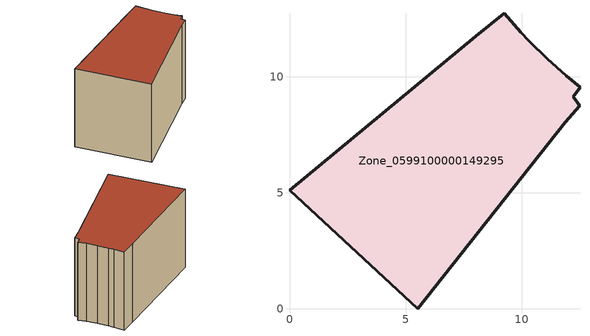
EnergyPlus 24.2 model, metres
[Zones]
Zone_0599100000149295
 floor ground (C_G): 11.88,8.04 5.53,0 0,5.1 8.02,11.75 9.25,12.74 9.97,11.93 10.34,11.53 11.11,10.77 11.92,10.04 12.52,9.55 12.22,9.14 12.51,8.74 z0
 wall outside (C_F): 5.53,0 11.88,8.04 12.51,8.74 12.22,9.14 12.52,9.55 11.92,10.04 11.11,10.77 10.34,11.53 9.97,11.93 9.25,12.74 8.02,11.75 0,5.1 5.53,0 z0:8.48
 roof outside (C_R): 11.88,8.04 12.51,8.74 12.22,9.14 12.52,9.55 11.92,10.04 11.11,10.77 10.34,11.53 9.97,11.93 9.25,12.74 8.02,11.75 0,5.1 5.53,0 z8.48
[BUILDING]
Pand.0599100000149295: North Axis=0; Terrain=City; Loads Convergence Tolerance Value=0.04; Temperature Convergence Tolerance Value=0.4; Solar Distribution=FullExterior; Maximum Number of Warmup Days=25; Minimum Number of Warmup Days=1
[Site:Location]
Rotterdam.The.Hague.AP_ZH_NLD Design_Conditions: Latitude=51.96; Longitude=4.45; Time Zone=1; Elevation=-4.5
[SITE:GROUNDTEMPERATURE:BUILDINGSURFACE]
18, 18, 18, 18, 18, 18, 18, 18, 18, 18, 18, 18
[MATERIAL] Thermal Absorptance=0.9; Solar Absorptance=0.7; Visible Absorptance=0.7
Name | Roughness | Thickness | Conductivity | Density | Specific Heat
G.TI.1992-2005 | MediumSmooth | 0.15 | 0.06 | 540 | 1210
F.TI.1992-2005 | Rough | 0.3 | 0.12 | 1920 | 840
R.TI.1992-2005 | MediumRough | 0.2 | 0.08 | 1500 | 1000
[CONSTRUCTION]
C_G: G.TI.1992-2005
C_F: F.TI.1992-2005
C_R: R.TI.1992-2005
[ZONE]
Zone_0599100000149295: Type=1; Multiplier=1; Ceiling Height=Autocalculate; Volume=Autocalculate; Floor Area=autocalculate; Part of Total Floor Area=Yes
[ZONEINFILTRATION:DESIGNFLOWRATE]
Infil_Zone_0599100000149295: Zone or ZoneList or Space or SpaceList=Zone_0599100000149295; Schedule=AlwaysOn; Design Flow Rate Calculation Method=Flow/Area; Flow Rate per Floor Area=0.0015; Constant Term Coefficient=1; Temperature Term Coefficient=0; Velocity Term Coefficient=0; Velocity Squared Term Coefficient=0
[HVACTEMPLATE:ZONE:IDEALLOADSAIRSYSTEM]
Zone_0599100000149295: Maximum Heating Supply Air Temperature=50; Minimum Cooling Supply Air Temperature=13; Maximum Heating Supply Air Humidity Ratio=0.0156; Minimum Cooling Supply Air Humidity Ratio=0.0077; Heating Limit=NoLimit; Cooling Limit=NoLimit; Dehumidification Control Type=ConstantSensibleHeatRatio; Cooling Sensible Heat Ratio=0.7; Dehumidification Setpoint=60; Humidification Control Type=None; Humidification Setpoint=30; Outdoor Air Method=None; Outdoor Air Flow Rate per Person=0.00944; Outdoor Air Flow Rate per Zone Floor Area=0; Outdoor Air Flow Rate per Zone=0; Demand Controlled Ventilation Type=None; Outdoor Air Economizer Type=NoEconomizer; Heat Recovery Type=None; Sensible Heat Recovery Effectiveness=0.7; Latent Heat Recovery Effectiveness=0.65
[ZONECONTROL:THERMOSTAT]
ThermostatControl_Zone_0599100000149295: Zone or ZoneList=Zone_0599100000149295; Control Type Schedule=DualSetpointControlType; Control 1=Thermostat_Zone_0599100000149295; Temperature Difference Between Cutout And Setpoint=0
[THERMOSTATSETPOINT:DUALSETPOINT]
Thermostat_Zone_0599100000149295: Heating Setpoint Temperature Schedule=HeatingSetpoint_Zone_0599100000149295; Cooling Setpoint Temperature Schedule=CoolingSetpoint_Zone_0599100000149295
[SCHEDULE:COMPACT]
HeatingSetpoint_Zone_0599100000149295: Through: 12/31, For: AllDays, Until: 24:00, 21
CoolingSetpoint_Zone_0599100000149295: Through: 12/31, For: AllDays, Until: 24:00, 24
DualSetpointControlType: Through: 12/31, For: AllDays, Until: 24:00, 4
AlwaysOn: Through: 12/31, For: AllDays, Until: 24:00, 1
